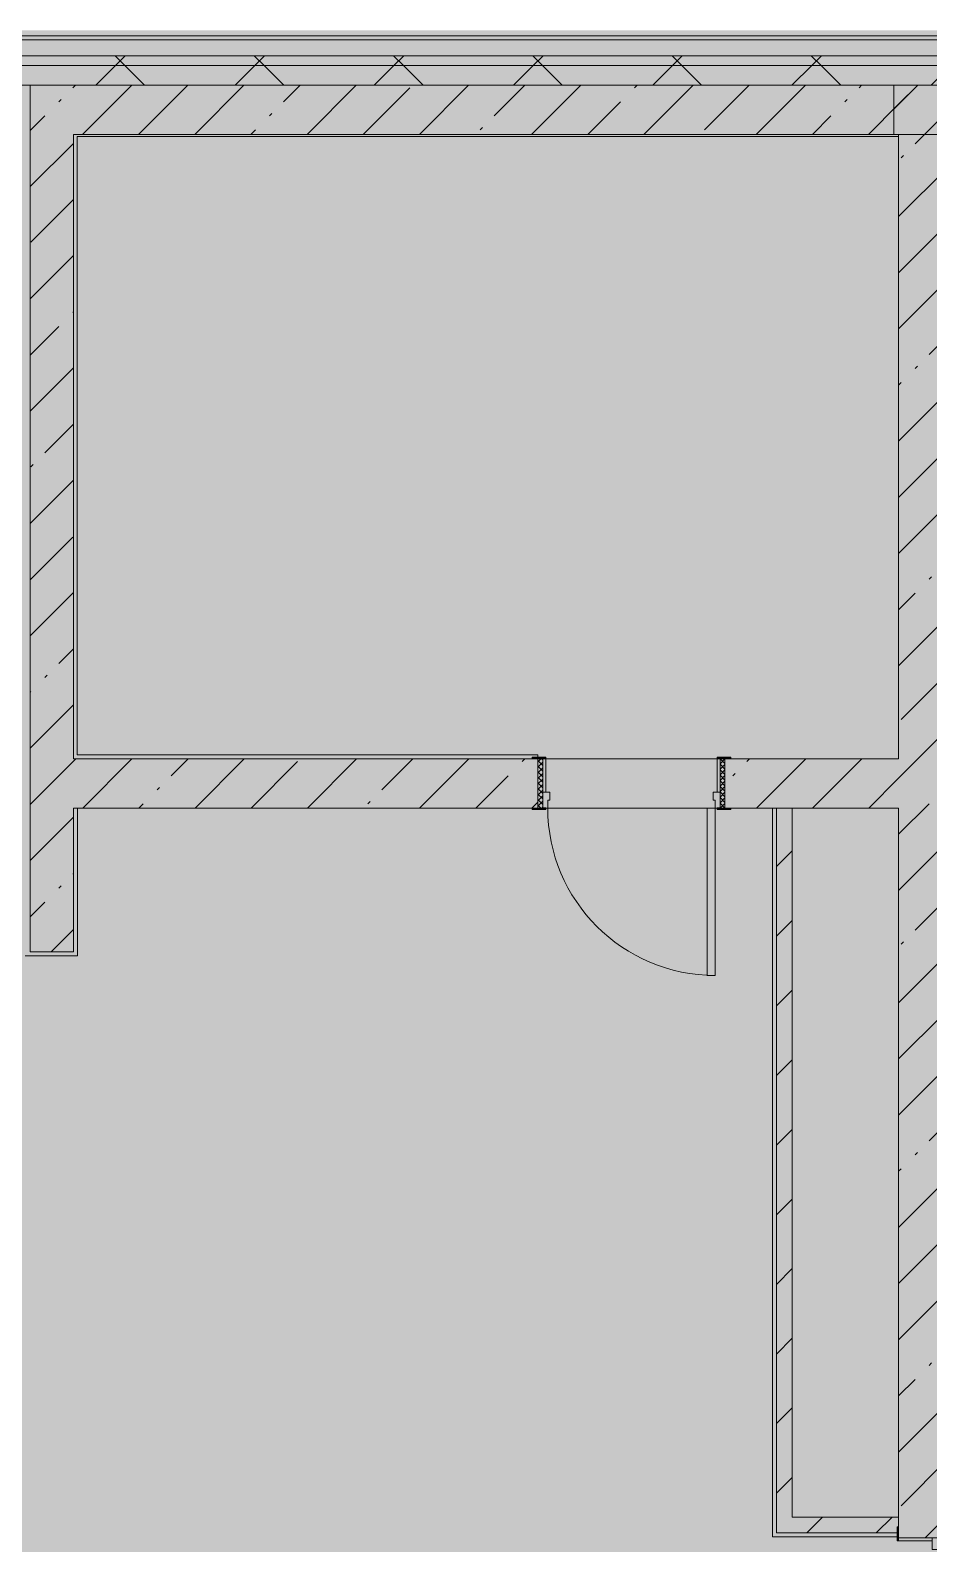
# Model space of a CAD drawing. Header units: millimetres. Extents: x 81469 to 279813, y -8553 to 29000.
# Drawn here: x 237553 to 242116, y 19695 to 27379 of the extents above; entities that cross this region are included whole.
import ezdxf

# ---------------------------------------------------------------- set-up
doc = ezdxf.new("R2010")
doc.units = ezdxf.units.MM
doc.layers.add('A-DETL-GENF-1', color=7, linetype='Continuous', lineweight=9, true_color=0xc0c0c0, transparency=0.4)
for name, color, linetype, lineweight, true_color in [('A-DOOR-3', 7, 'Continuous', 5, 0xb7b7b7), ('A-DOOR-4', 7, 'Continuous', 5, 0xe2e2e2), ('A-DOOR-5', 7, 'Continuous', 5, 0xaaaaaa), ('A-DOOR-FRAM-2', 7, 'Continuous', 5, 0xe2e2e2), ('A-DOOR-FRAM-3', 7, 'Continuous', 5, 0xb7b7b7), ('A-DOOR-FRAM-4', 7, 'Continuous', 5, 0xaaaaaa), ('A-FLOR-1', 7, 'Continuous', 5, 0xb7b7b7), ('A-WALL-5', 7, 'Continuous', 5, 0x737373), ('A-WALL-6', 7, 'Continuous', 9, 0x737373), ('I-WALL-22', 7, 'Continuous', 5, 0x737373)]:
    doc.layers.add(name, color=color, linetype=linetype, lineweight=lineweight, true_color=true_color)
for name, color, linetype, lineweight in [('A-WALL', 7, 'Continuous', 9), ('A-WALL-4', 7, 'Continuous', 5), ('I-WALL-21', 7, 'Continuous', 5)]:
    doc.layers.add(name, color=color, linetype=linetype, lineweight=lineweight)
pattern_1 = [(45, (152802.76, 0), (-353.5534, 353.5534), []), (135, (152802.76, 0), (-353.5534, -353.5534), [])]
pattern_2 = [(45, (152802.76, 0), (-285.1231, 285.1231), []), (45, (153087.9, 0), (-285.1231, 285.1231), [504.031, -100.806, 16.764, -84.042])]
pattern_3 = [(45, (152802.76, 0), (-176.7767, 176.7767), [])]

# ---------------------------------------------------------------- blocks, each defined once
blk = doc.blocks.new('110_Дверь_СКБ_2Ст - Д-1_л_Лестничная клетка EIS60 2-32359692-3_4_3_птичка')
at = {"layer": 'A-DOOR-4'}
for points in [[(662.5, 125), (662.5, 1025), (612.5, 1025), (612.5, 125)], [(-587.5, 525), (-637.5, 525), (-637.5, 125), (-587.5, 125)], [(712.5, -125), (712.5, 45), (697.5, 45), (697.5, -125)]]:
    blk.add_hatch(color=256, dxfattribs=at).paths.add_polyline_path(points)
h = blk.add_hatch(color=256, dxfattribs=at)
h.paths.add_polyline_path([(712.5, 125), (662.5, 125), (662.5, 75), (652.5, 75), (652.5, 45), (712.5, 45)])
h.paths.add_polyline_path([(-627.5, 45), (-627.5, 75), (-637.5, 75), (-637.5, 125), (-687.5, 125), (-687.5, 45)])
at = {"layer": 'A-DOOR-FRAM-2'}
for points in [[(-672.5, 125), (-672.5, 133), (-742.5, 133), (-742.5, 125)], [(767.5, 125), (767.5, 133), (697.5, 133), (697.5, 125)], [(-672.5, -125), (-672.5, 45), (-687.5, 45), (-687.5, -125)], [(-672.5, -133), (-672.5, -125), (-742.5, -125), (-742.5, -133)], [(767.5, -133), (767.5, -125), (697.5, -125), (697.5, -133)]]:
    blk.add_hatch(color=256, dxfattribs=at).paths.add_polyline_path(points)
at = {"layer": 'A-DOOR-3'}
for p, q in [((662.5, 1025), (612.5, 1025)), ((612.5, 1025), (612.5, 125)), ((662.5, 125), (662.5, 1025)), ((-637.5, 525), (-637.5, 125)), ((-587.5, 525), (-637.5, 525)), ((-587.5, 125), (-587.5, 525)), ((-637.5, 125), (-587.5, 125)), ((612.5, 125), (662.5, 125))]:
    blk.add_line(p, q, dxfattribs=at)
for centre, radius, start, end in [((662.5, 125), 900, 90, 180), ((-637.5, 125), 400, 360, 90)]:
    blk.add_arc(centre, radius, start, end, dxfattribs=at)
at = {"layer": 'A-DOOR-FRAM-3'}
for p, q in [((-672.5, 133), (-742.5, 133)), ((-742.5, 133), (-742.5, 125)), ((-742.5, 125), (-672.5, 125)), ((-637.5, 125), (-687.5, 125)), ((-687.5, 125), (-687.5, 45)), ((-672.5, 125), (-672.5, 133)), ((-637.5, 75), (-637.5, 125)), ((662.5, 125), (662.5, 75)), ((712.5, 125), (662.5, 125)), ((767.5, 133), (697.5, 133)), ((697.5, 133), (697.5, 125)), ((697.5, 125), (767.5, 125)), ((712.5, 45), (712.5, 125)), ((767.5, 125), (767.5, 133)), ((-687.5, 45), (-627.5, 45)), ((-672.5, 45), (-687.5, 45)), ((-687.5, 45), (-687.5, -125)), ((-672.5, -125), (-672.5, 45)), ((-627.5, 75), (-637.5, 75)), ((-627.5, 45), (-627.5, 75)), ((662.5, 75), (652.5, 75)), ((652.5, 75), (652.5, 45)), ((652.5, 45), (712.5, 45)), ((712.5, 45), (697.5, 45)), ((697.5, 45), (697.5, -125)), ((712.5, -125), (712.5, 45)), ((-672.5, -125), (-742.5, -125)), ((-742.5, -125), (-742.5, -133)), ((-742.5, -133), (-672.5, -133)), ((-687.5, -125), (-672.5, -125)), ((-672.5, -133), (-672.5, -125)), ((697.5, -125), (712.5, -125)), ((767.5, -125), (697.5, -125)), ((697.5, -125), (697.5, -133)), ((697.5, -133), (767.5, -133)), ((767.5, -133), (767.5, -125))]:
    blk.add_line(p, q, dxfattribs=at)
blk = doc.blocks.new('110_Дверь_СКБ_1Ст_Внутренняя1 - Д-8а 950x2100h _книгохранилище_ огнестойкая дверь_-32656878-3_4_3_птичка')
at = {"layer": 'A-DOOR-4'}
h = blk.add_hatch(color=256, dxfattribs=at)
h.paths.add_polyline_path([(462.5, -125), (462.5, -45), (427.5, -45), (427.5, -85), (437.5, -85), (437.5, -125)])
h.paths.add_polyline_path([(-437.5, -125), (-412.5, -125), (-412.5, -85), (-402.5, -85), (-402.5, -45), (-437.5, -45)])
at = {"layer": 'A-DOOR-5'}
h = blk.add_hatch(dxfattribs=at)
h.set_pattern_fill('FP_38', color=256, style=0, pattern_type=2)
h.set_pattern_definition([(225, (1826.41, -189.685), (-14.14214, 14.14214), []), (135, (1826.41, -189.685), (14.14214, 14.14214), [])])
h.paths.add_polyline_path([(487.5, -125), (487.5, 125), (462.5, 125), (462.5, -125)])
at = {"layer": 'A-DOOR-FRAM-2'}
for points in [[(-422.5, 125), (-422.5, 133), (-492.5, 133), (-492.5, 125)], [(-422.5, -45), (-422.5, 125), (-437.5, 125), (-437.5, -45)], [(517.5, 125), (517.5, 133), (447.5, 133), (447.5, 125)], [(462.5, -45), (462.5, 125), (447.5, 125), (447.5, -45)], [(-422.5, -133), (-422.5, -125), (-492.5, -125), (-492.5, -133)], [(437.5, -975), (437.5, -125), (397.5, -125), (397.5, -975)], [(517.5, -133), (517.5, -125), (447.5, -125), (447.5, -133)]]:
    blk.add_hatch(color=256, dxfattribs=at).paths.add_polyline_path(points)
at = {"layer": 'A-DOOR-FRAM-4'}
h = blk.add_hatch(dxfattribs=at)
h.set_pattern_fill('FP_39', color=256, style=0, pattern_type=2)
h.set_pattern_definition([(315, (-296.384, -189.685), (-14.1421, -14.1421), []), (225, (-296.384, -189.685), (-14.1421, 14.1421), [])])
h.paths.add_polyline_path([(-437.5, -125), (-437.5, 125), (-462.5, 125), (-462.5, -125)])
at = {"layer": 'A-DOOR-3'}
for p, q in [((397.5, -125), (437.5, -125)), ((397.5, -975), (397.5, -125)), ((437.5, -125), (437.5, -975)), ((437.5, -975), (397.5, -975))]:
    blk.add_line(p, q, dxfattribs=at)
blk.add_arc((437.5, -125), 850, 180, 270, dxfattribs=at)
at = {"layer": 'A-DOOR-FRAM-3'}
for p, q in [((-492.5, 133), (-422.5, 133)), ((-492.5, 125), (-492.5, 133)), ((-422.5, 125), (-492.5, 125)), ((-462.5, 125), (-437.5, 125)), ((-462.5, -125), (-462.5, 125)), ((-437.5, 125), (-437.5, -125)), ((-437.5, 125), (-422.5, 125)), ((-437.5, -45), (-437.5, 125)), ((-422.5, 133), (-422.5, 125)), ((-422.5, 125), (-422.5, -45)), ((447.5, 125), (447.5, 133)), ((447.5, 133), (517.5, 133)), ((447.5, -45), (447.5, 125)), ((447.5, 125), (462.5, 125)), ((517.5, 125), (447.5, 125)), ((462.5, -125), (462.5, 125)), ((462.5, 125), (487.5, 125)), ((462.5, 125), (462.5, -45)), ((487.5, 125), (487.5, -125)), ((517.5, 133), (517.5, 125)), ((-437.5, -45), (-402.5, -45)), ((-437.5, -125), (-437.5, -45)), ((-422.5, -45), (-437.5, -45)), ((-402.5, -45), (-402.5, -85)), ((427.5, -45), (462.5, -45)), ((427.5, -85), (427.5, -45)), ((462.5, -45), (447.5, -45)), ((462.5, -45), (462.5, -125)), ((-492.5, -125), (-422.5, -125)), ((-492.5, -133), (-492.5, -125)), ((-422.5, -133), (-492.5, -133)), ((-437.5, -125), (-462.5, -125)), ((-437.5, -124), (-422.5, -124)), ((-437.5, -125), (-437.5, -124)), ((-412.5, -125), (-437.5, -125)), ((-422.5, -125), (-437.5, -125)), ((-422.5, -124), (-422.5, -125)), ((-422.5, -125), (-422.5, -133)), ((-412.5, -85), (-412.5, -125)), ((-402.5, -85), (-412.5, -85)), ((437.5, -85), (427.5, -85)), ((437.5, -125), (437.5, -85)), ((462.5, -125), (437.5, -125)), ((447.5, -125), (447.5, -124)), ((447.5, -124), (462.5, -124)), ((462.5, -125), (447.5, -125)), ((447.5, -133), (447.5, -125)), ((447.5, -125), (517.5, -125)), ((517.5, -133), (447.5, -133)), ((462.5, -124), (462.5, -125)), ((487.5, -125), (462.5, -125)), ((517.5, -125), (517.5, -133))]:
    blk.add_line(p, q, dxfattribs=at)

msp = doc.modelspace()

# ---------------------------------------------------------------- hatches: boundary and pattern name
at = {"layer": 'A-DETL-GENF-1'}
msp.add_hatch(color=256, dxfattribs=at).paths.add_polyline_path([(278035.8, -258), (278035.8, 21479), (246135.8, 21479), (246135.8, 27379), (237372.8, 27379), (237372.8, 10208.3), (242012.8, 10208.3), (242012.8, -258), (276790.3, -258)])
at = {"layer": 'A-WALL-4'}
h = msp.add_hatch(dxfattribs=at)
h.set_pattern_fill('FP_68', color=256, style=0, pattern_type=2)
h.set_pattern_definition(pattern_1)
h.paths.add_polyline_path([(245962.8, 27200), (246012.8, 27200), (246012.8, 27250), (237372.8, 27250), (237372.8, 27200), (245095.4, 27200)])
h = msp.add_hatch(dxfattribs=at)
h.set_pattern_fill('FP_68', color=256, style=0, pattern_type=2)
h.set_pattern_definition(pattern_1)
h.paths.add_polyline_path([(245862.8, 27100), (245962.8, 27100), (245962.8, 27200), (237372.8, 27200), (237372.8, 27100), (245095.4, 27100)])
at = {"layer": 'I-WALL-21'}
h = msp.add_hatch(dxfattribs=at)
h.set_pattern_fill('FP_64', color=256, style=0, pattern_type=2)
h.set_pattern_definition(pattern_2)
h.paths.add_polyline_path([(241962.8, 26850), (241962.8, 27100), (237552.8, 27100), (237552.8, 26850), (239502.2, 26850)])
h = msp.add_hatch(dxfattribs=at)
h.set_pattern_fill('FP_64', color=256, style=0, pattern_type=2)
h.set_pattern_definition(pattern_2)
h.paths.add_polyline_path([(245612.8, 26850), (245612.8, 27100), (241937.8, 27100), (241937.8, 26850), (245095.4, 26850)])
h = msp.add_hatch(dxfattribs=at)
h.set_pattern_fill('FP_64', color=256, style=0, pattern_type=2)
h.set_pattern_definition(pattern_2)
h.paths.add_polyline_path([(241962.8, 17270), (242212.8, 17270), (242212.8, 18325), (241962.8, 18325), (241962.8, 18162.4)])
h.paths.add_polyline_path([(241962.8, 19725), (242212.8, 19725), (242212.8, 27100), (241962.8, 27100), (241962.8, 19750)])
h = msp.add_hatch(dxfattribs=at)
h.set_pattern_fill('FP_64', color=256, style=0, pattern_type=2)
h.set_pattern_definition(pattern_2)
h.paths.add_polyline_path([(237552.8, 22700), (237772.8, 22700), (237772.8, 26850), (237552.8, 26850), (237552.8, 22790)])
h = msp.add_hatch(dxfattribs=at)
h.set_pattern_fill('FP_64', color=256, style=0, pattern_type=2)
h.set_pattern_definition(pattern_2)
h.paths.add_polyline_path([(241366.6, 23430), (241962.8, 23430), (241962.8, 23680), (241080.8, 23680), (241080.8, 23430), (241342.8, 23430)])
h.paths.add_polyline_path([(239502.2, 23430), (240130.8, 23430), (240130.8, 23680), (237772.8, 23680), (237772.8, 23430)])
h = msp.add_hatch(dxfattribs=at)
h.set_pattern_fill('FP_69', color=256, style=0, pattern_type=2)
h.set_pattern_definition(pattern_3)
h.paths.add_polyline_path([(241422.8, 19750), (241422.8, 23430), (241342.8, 23430), (241342.8, 19750), (241366.6, 19750)])
h = msp.add_hatch(dxfattribs=at)
h.set_pattern_fill('FP_69', color=256, style=0, pattern_type=2)
h.set_pattern_definition(pattern_3)
h.paths.add_polyline_path([(241422.8, 19750), (241954.8, 19750), (241954.8, 19780), (241962.8, 19780), (241962.8, 19830), (241422.8, 19830)])

# ---------------------------------------------------------------- linework, layer by layer
at = {"layer": 'A-FLOR-1'}
for p, q in [((241962.8, 26840), (237790.8, 26840)), ((237790.8, 26840), (237790.8, 23700)), ((237790.8, 23700), (240130.8, 23700)), ((240130.8, 23700), (240130.8, 23688)), ((237792.8, 23430), (237792.8, 22680)), ((241322.8, 19730), (241322.8, 23430)), ((237792.8, 22680), (237527.4, 22680)), ((241954.8, 19730), (241322.8, 19730))]:
    msp.add_line(p, q, dxfattribs=at)
at = {"layer": 'A-WALL'}
msp.add_line((237637.8, 27200), (233152.8, 27200), dxfattribs=at)
at = {"layer": 'A-WALL-5'}
for p, q in [((246112.8, 27350), (233152.8, 27350)), ((233452.8, 27100), (245612.8, 27100))]:
    msp.add_line(p, q, dxfattribs=at)
at = {"layer": 'A-WALL-6'}
for p, q in [((246092.8, 27330), (233152.8, 27330)), ((246012.8, 27250), (233152.8, 27250)), ((245962.8, 27200), (237638.6, 27200)), ((241422.8, 23430), (241342.8, 23430)), ((241962.8, 19780), (241962.8, 19830))]:
    msp.add_line(p, q, dxfattribs=at)
at = {"layer": 'I-WALL-22'}
for p, q in [((237552.8, 27100), (237552.8, 22700)), ((241962.8, 27100), (237552.8, 27100)), ((245612.8, 27100), (241937.8, 27100)), ((241937.8, 27100), (241937.8, 26850)), ((237772.8, 23680), (237772.8, 26850)), ((237772.8, 26850), (241962.8, 26850)), ((241937.8, 26850), (245612.8, 26850)), ((241962.8, 26850), (241962.8, 23680)), ((240100.8, 23680), (237772.8, 23680)), ((240170.8, 23680), (241040.8, 23680)), ((241962.8, 23680), (241110.8, 23680)), ((237772.8, 22700), (237772.8, 23430)), ((237772.8, 23430), (240100.8, 23430)), ((240990.8, 23430), (240180.8, 23430)), ((241110.8, 23430), (241342.8, 23430)), ((241342.8, 23430), (241342.8, 19750)), ((241422.8, 19830), (241422.8, 23430)), ((241422.8, 23430), (241962.8, 23430)), ((241962.8, 23430), (241962.8, 19830)), ((237552.8, 22700), (237772.8, 22700)), ((241962.8, 19830), (241422.8, 19830)), ((241342.8, 19750), (241954.8, 19750))]:
    msp.add_line(p, q, dxfattribs=at)

# ---------------------------------------------------------------- block references
at = {"layer": 'A-DOOR-3'}
msp.add_blockref('110_Дверь_СКБ_1Ст_Внутренняя1 - Д-8а 950x2100h _книгохранилище_ огнестойкая дверь_-32656878-3_4_3_птичка', (240593.3, 23555), dxfattribs=at)
at = {"layer": 'A-DOOR-3', "rotation": 269.9999999999998}
msp.add_blockref('110_Дверь_СКБ_2Ст - Д-1_л_Лестничная клетка EIS60 2-32359692-3_4_3_птичка', (242087.8, 19037.5), dxfattribs=at)

doc.saveas('drawing.dxf')
